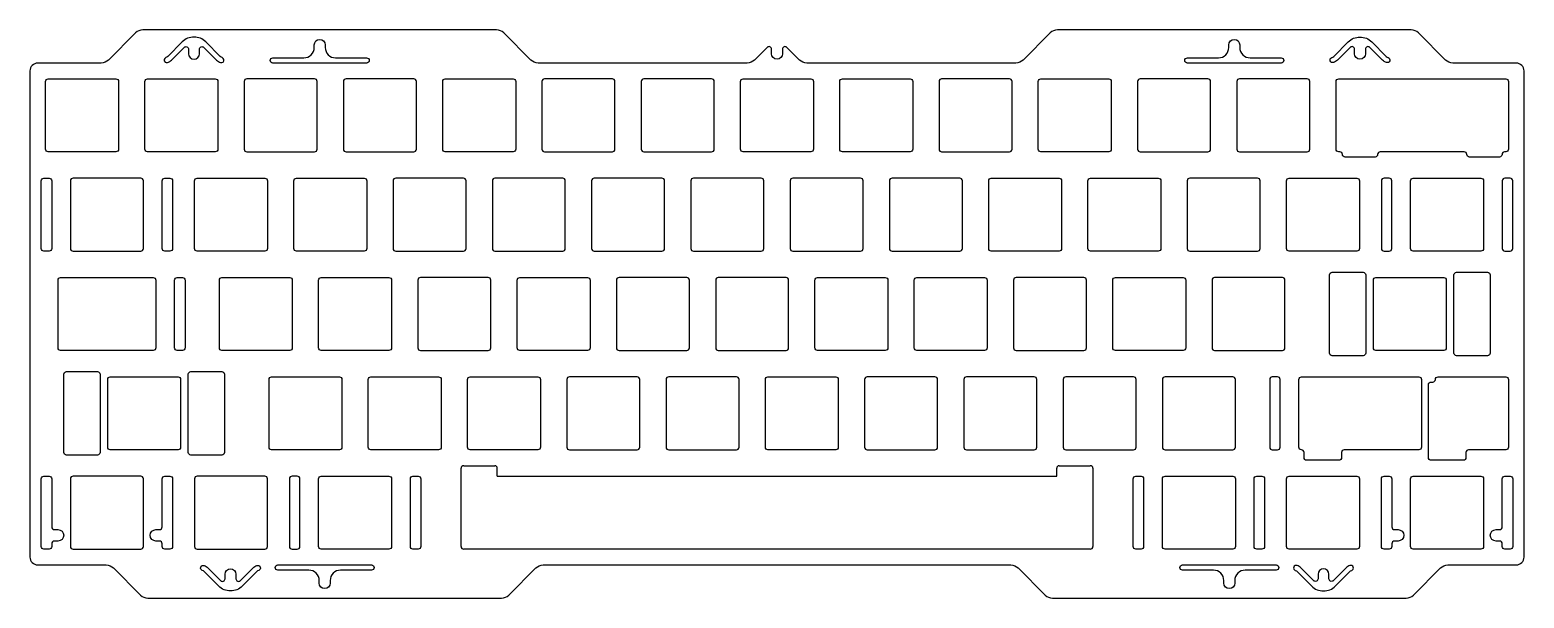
# Model space of a CAD drawing. Extents: x -141 to 146, y -52 to 57.
import ezdxf

# ---------------------------------------------------------------- set-up
doc = ezdxf.new("R2010")
doc.units = 0
doc.layers.get('0').update_dxf_attribs({"linetype": 'CONTINUOUS'})

msp = doc.modelspace()

# ---------------------------------------------------------------- linework, layer by layer
for p, q in [((-57.820607, -42.355653), (-57.820607, -27.355653)), ((-57.320607, -26.855653), (-51.370607, -26.855653)), ((56.979393, -26.855653), (62.929393, -26.855653)), ((63.429393, -27.355653), (63.429393, -42.355653)), ((-50.870607, -28.855653), (56.479393, -28.855653)), ((62.929393, -42.855653), (-57.320607, -42.855653))]:
    msp.add_line(p, q)
at = {"linetype": 'BYBLOCK'}
for p, q in [((-50.870607, -28.855653), (-50.870607, -27.355653)), ((56.479393, -28.855653), (56.479393, -27.355653))]:
    msp.add_line(p, q, dxfattribs=at)
for points in [[(146.179393, -44.380653), (146.179393, 48.869347, 0.414214), (144.679393, 50.369347), (132.497728, 50.369347, -0.198912), (131.083514, 50.955133), (125.891126, 56.147522, 0.198912), (124.476912, 56.733308), (56.633766, 56.733308, 0.198912), (55.219553, 56.147522), (50.027165, 50.955133, -0.198912), (48.612951, 50.369347), (8.54409, 50.369347, -0.198912), (7.129876, 50.955133), (4.707946, 53.377063, 0.668179), (3.854393, 53.02351), (3.854393, 52.169347, -1), (1.754393, 52.169347), (1.754393, 53.02351, 0.668179), (0.900839, 53.377063), (-1.521091, 50.955133, -0.198912), (-2.935304, 50.369347), (-43.004166, 50.369347, -0.198912), (-44.418379, 50.955133), (-49.610767, 56.147522, 0.198912), (-51.024981, 56.733308), (-118.868127, 56.733308, 0.198912), (-120.28234, 56.147522), (-125.474728, 50.955133, -0.198912), (-126.888942, 50.369347), (-139.070607, 50.369347, 0.414214), (-140.570607, 48.869347), (-140.570607, -44.380653, 0.414214), (-139.070607, -45.880653), (-125.938942, -45.880653, -0.198912), (-124.524728, -46.46644), (-119.33234, -51.658828, 0.198912), (-117.918127, -52.244614), (-50.074981, -52.244614, 0.198912), (-48.660767, -51.658828), (-43.468379, -46.46644, -0.198912), (-42.054166, -45.880653), (47.662951, -45.880653, -0.198912), (49.077165, -46.46644), (54.269553, -51.658828, 0.198912), (55.683766, -52.244614), (123.526912, -52.244614, 0.198912), (124.941126, -51.658828), (130.133514, -46.46644, -0.198912), (131.547728, -45.880653), (144.679393, -45.880653, 0.414214)], [(-114.476971, 51.426538, 1), (-114.143637, 50.483729, 0.111853), (-113.396091, 50.955133), (-110.974161, 53.377063, -0.668179), (-110.120607, 53.02351), (-110.120607, 52.169347, 1), (-108.020607, 52.169347), (-108.020607, 53.02351, -0.668179), (-107.167054, 53.377063), (-104.745124, 50.955133, 0.111853), (-103.997577, 50.483729, 1), (-103.664244, 51.426538, -0.111853), (-104.038017, 51.66224), (-106.807865, 54.432089, 0.414214), (-111.333349, 54.432089), (-114.103197, 51.66224, -0.111853)], [(-93.946554, 51.369347), (-87.996554, 51.369347, 0.414214), (-85.996554, 53.369347), (-85.996554, 53.869347, -1), (-83.896554, 53.869347), (-83.896554, 53.369347, 0.414214), (-81.896554, 51.369347), (-75.946554, 51.369347, -1), (-75.946554, 50.369347), (-93.946554, 50.369347, -1)], [(87.505339, 51.369347, 0.414214), (89.505339, 53.369347), (89.505339, 53.869347, -1), (91.605339, 53.869347), (91.605339, 53.369347, 0.414214), (93.605339, 51.369347), (99.555339, 51.369347, -1), (99.555339, 50.369347), (81.555339, 50.369347, -1), (81.555339, 51.369347)], [(116.942135, 54.432089), (119.711983, 51.66224, 0.111853), (120.085756, 51.426538, -1), (119.752423, 50.483729, -0.111853), (119.004876, 50.955133), (116.582946, 53.377063, 0.668179), (115.729393, 53.02351), (115.729393, 52.169347, -1), (113.629393, 52.169347), (113.629393, 53.02351, 0.668179), (112.775839, 53.377063), (110.353909, 50.955133, -0.111853), (109.606363, 50.483729, -1), (109.273029, 51.426538, 0.111853), (109.646803, 51.66224), (112.416651, 54.432089, -0.414214)], [(-137.045607, 47.344347), (-124.045607, 47.344347, -0.414214), (-123.545607, 46.844347), (-123.545607, 33.844347, -0.414214), (-124.045607, 33.344347), (-137.045607, 33.344347, -0.414214), (-137.545607, 33.844347), (-137.545607, 46.844347, -0.414214)], [(-104.495607, 46.844347), (-104.495607, 33.844347, -0.414214), (-104.995607, 33.344347), (-117.995607, 33.344347, -0.414214), (-118.495607, 33.844347), (-118.495607, 46.844347, -0.414214), (-117.995607, 47.344347), (-104.995607, 47.344347, -0.414214)], [(-98.945607, 47.344347, 0.414214), (-99.445607, 46.844347), (-99.445607, 33.844347, 0.414214), (-98.945607, 33.344347), (-85.945607, 33.344347, 0.414214), (-85.445607, 33.844347), (-85.445607, 46.844347, 0.414214), (-85.945607, 47.344347)], [(-80.395607, 33.844347, 0.414214), (-79.895607, 33.344347), (-66.895607, 33.344347, 0.414214), (-66.395607, 33.844347), (-66.395607, 46.844347, 0.414214), (-66.895607, 47.344347), (-79.895607, 47.344347, 0.414214), (-80.395607, 46.844347)], [(-47.345607, 46.844347), (-47.345607, 33.844347, -0.414214), (-47.845607, 33.344347), (-60.845607, 33.344347, -0.414214), (-61.345607, 33.844347), (-61.345607, 46.844347, -0.414214), (-60.845607, 47.344347), (-47.845607, 47.344347, -0.414214)], [(-28.295607, 46.844347, 0.414214), (-28.795607, 47.344347), (-41.795607, 47.344347, 0.414214), (-42.295607, 46.844347), (-42.295607, 33.844347, 0.414214), (-41.795607, 33.344347), (-28.795607, 33.344347, 0.414214), (-28.295607, 33.844347)], [(-23.245607, 33.844347, 0.414214), (-22.745607, 33.344347), (-9.745607, 33.344347, 0.414214), (-9.245607, 33.844347), (-9.245607, 46.844347, 0.414214), (-9.745607, 47.344347), (-22.745607, 47.344347, 0.414214), (-23.245607, 46.844347)], [(9.804393, 46.844347), (9.804393, 33.844347, -0.414214), (9.304393, 33.344347), (-3.695607, 33.344347, -0.414214), (-4.195607, 33.844347), (-4.195607, 46.844347, -0.414214), (-3.695607, 47.344347), (9.304393, 47.344347, -0.414214)], [(28.854393, 46.844347), (28.854393, 33.844347, -0.414214), (28.354393, 33.344347), (15.354393, 33.344347, -0.414214), (14.854393, 33.844347), (14.854393, 46.844347, -0.414214), (15.354393, 47.344347), (28.354393, 47.344347, -0.414214)], [(47.404393, 33.344347, 0.414214), (47.904393, 33.844347), (47.904393, 46.844347, 0.414214), (47.404393, 47.344347), (34.404393, 47.344347, 0.414214), (33.904393, 46.844347), (33.904393, 33.844347, 0.414214), (34.404393, 33.344347)], [(66.454393, 33.344347), (53.454393, 33.344347, -0.414214), (52.954393, 33.844347), (52.954393, 46.844347, -0.414214), (53.454393, 47.344347), (66.454393, 47.344347, -0.414214), (66.954393, 46.844347), (66.954393, 33.844347, -0.414214)], [(85.504393, 33.344347, 0.414214), (86.004393, 33.844347), (86.004393, 46.844347, 0.414214), (85.504393, 47.344347), (72.504393, 47.344347, 0.414214), (72.004393, 46.844347), (72.004393, 33.844347, 0.414214), (72.504393, 33.344347)], [(91.554393, 47.344347, 0.414214), (91.054393, 46.844347), (91.054393, 33.844347, 0.414214), (91.554393, 33.344347), (104.554393, 33.344347, 0.414214), (105.054393, 33.844347), (105.054393, 46.844347, 0.414214), (104.554393, 47.344347)], [(117.566393, 32.344347), (111.816393, 32.344347, -0.414214), (111.316393, 32.844347, 0.414214), (110.816393, 33.344347), (110.604393, 33.344347, -0.414214), (110.104393, 33.844347), (110.104393, 46.844347, -0.414214), (110.604393, 47.344347), (142.654393, 47.344347, -0.414214), (143.154393, 46.844347), (143.154393, 33.844347, -0.414214), (142.654393, 33.344347), (142.442393, 33.344347, 0.414214), (141.942393, 32.844347, -0.414214), (141.442393, 32.344347), (135.692393, 32.344347, -0.414214), (135.192393, 32.844347, 0.414214), (134.692393, 33.344347), (118.566393, 33.344347, 0.414214), (118.066393, 32.844347, -0.414214)], [(-137.883107, 28.294347), (-136.883107, 28.294347, -0.414214), (-136.383107, 27.794347), (-136.383107, 14.794347, -0.414214), (-136.883107, 14.294347), (-137.883107, 14.294347, -0.414214), (-138.383107, 14.794347), (-138.383107, 27.794347, -0.414214)], [(-118.783107, 27.794347, 0.414214), (-119.283107, 28.294347), (-132.283107, 28.294347, 0.414214), (-132.783107, 27.794347), (-132.783107, 14.794347, 0.414214), (-132.283107, 14.294347), (-119.283107, 14.294347, 0.414214), (-118.783107, 14.794347)], [(-113.183107, 27.794347), (-113.183107, 14.794347, -0.414214), (-113.683107, 14.294347), (-114.683107, 14.294347, -0.414214), (-115.183107, 14.794347), (-115.183107, 27.794347, -0.414214), (-114.683107, 28.294347), (-113.683107, 28.294347, -0.414214)], [(-108.970607, 14.794347), (-108.970607, 27.794347, -0.414214), (-108.470607, 28.294347), (-95.470607, 28.294347, -0.414214), (-94.970607, 27.794347), (-94.970607, 14.794347, -0.414214), (-95.470607, 14.294347), (-108.470607, 14.294347, -0.414214)], [(-89.420607, 28.294347), (-76.420607, 28.294347, -0.414214), (-75.920607, 27.794347), (-75.920607, 14.794347, -0.414214), (-76.420607, 14.294347), (-89.420607, 14.294347, -0.414214), (-89.920607, 14.794347), (-89.920607, 27.794347, -0.414214)], [(-70.370607, 28.294347, 0.414214), (-70.870607, 27.794347), (-70.870607, 14.794347, 0.414214), (-70.370607, 14.294347), (-57.370607, 14.294347, 0.414214), (-56.870607, 14.794347), (-56.870607, 27.794347, 0.414214), (-57.370607, 28.294347)], [(-51.320607, 28.294347, 0.414214), (-51.820607, 27.794347), (-51.820607, 14.794347, 0.414214), (-51.320607, 14.294347), (-38.320607, 14.294347, 0.414214), (-37.820607, 14.794347), (-37.820607, 27.794347, 0.414214), (-38.320607, 28.294347)], [(-32.270607, 28.294347, 0.414214), (-32.770607, 27.794347), (-32.770607, 14.794347, 0.414214), (-32.270607, 14.294347), (-19.270607, 14.294347, 0.414214), (-18.770607, 14.794347), (-18.770607, 27.794347, 0.414214), (-19.270607, 28.294347)], [(0.279393, 27.794347, 0.414214), (-0.220607, 28.294347), (-13.220607, 28.294347, 0.414214), (-13.720607, 27.794347), (-13.720607, 14.794347, 0.414214), (-13.220607, 14.294347), (-0.220607, 14.294347, 0.414214), (0.279393, 14.794347)], [(18.829393, 14.294347, 0.414214), (19.329393, 14.794347), (19.329393, 27.794347, 0.414214), (18.829393, 28.294347), (5.829393, 28.294347, 0.414214), (5.329393, 27.794347), (5.329393, 14.794347, 0.414214), (5.829393, 14.294347)], [(37.879393, 14.294347, 0.414214), (38.379393, 14.794347), (38.379393, 27.794347, 0.414214), (37.879393, 28.294347), (24.879393, 28.294347, 0.414214), (24.379393, 27.794347), (24.379393, 14.794347, 0.414214), (24.879393, 14.294347)], [(43.929393, 28.294347), (56.929393, 28.294347, -0.414214), (57.429393, 27.794347), (57.429393, 14.794347, -0.414214), (56.929393, 14.294347), (43.929393, 14.294347, -0.414214), (43.429393, 14.794347), (43.429393, 27.794347, -0.414214)], [(62.479393, 14.794347), (62.479393, 27.794347, -0.414214), (62.979393, 28.294347), (75.979393, 28.294347, -0.414214), (76.479393, 27.794347), (76.479393, 14.794347, -0.414214), (75.979393, 14.294347), (62.979393, 14.294347, -0.414214)], [(95.529393, 27.794347, 0.414214), (95.029393, 28.294347), (82.029393, 28.294347, 0.414214), (81.529393, 27.794347), (81.529393, 14.794347, 0.414214), (82.029393, 14.294347), (95.029393, 14.294347, 0.414214), (95.529393, 14.794347)], [(101.079393, 28.294347), (114.079393, 28.294347, -0.414214), (114.579393, 27.794347), (114.579393, 14.794347, -0.414214), (114.079393, 14.294347), (101.079393, 14.294347, -0.414214), (100.579393, 14.794347), (100.579393, 27.794347, -0.414214)], [(120.791893, 27.794347, 0.414214), (120.291893, 28.294347), (119.291893, 28.294347, 0.414214), (118.791893, 27.794347), (118.791893, 14.794347, 0.414214), (119.291893, 14.294347), (120.291893, 14.294347, 0.414214), (120.791893, 14.794347)], [(138.391893, 27.794347), (138.391893, 14.794347, -0.414214), (137.891893, 14.294347), (124.891893, 14.294347, -0.414214), (124.391893, 14.794347), (124.391893, 27.794347, -0.414214), (124.891893, 28.294347), (137.891893, 28.294347, -0.414214)], [(141.991893, 14.794347, 0.414214), (142.491893, 14.294347), (143.491893, 14.294347, 0.414214), (143.991893, 14.794347), (143.991893, 27.794347, 0.414214), (143.491893, 28.294347), (142.491893, 28.294347, 0.414214), (141.991893, 27.794347)], [(-134.664857, 9.244347), (-116.901857, 9.244347, -0.414214), (-116.401857, 8.744347), (-116.401857, -4.255653, -0.414214), (-116.901857, -4.755653), (-134.664857, -4.755653, -0.414214), (-135.164857, -4.255653), (-135.164857, 8.744347, -0.414214)], [(-110.801857, 8.744347), (-110.801857, -4.255653, -0.414214), (-111.301857, -4.755653), (-112.301857, -4.755653, -0.414214), (-112.801857, -4.255653), (-112.801857, 8.744347, -0.414214), (-112.301857, 9.244347), (-111.301857, 9.244347, -0.414214)], [(-90.208107, 8.744347), (-90.208107, -4.255653, -0.414214), (-90.708107, -4.755653), (-103.708107, -4.755653, -0.414214), (-104.208107, -4.255653), (-104.208107, 8.744347, -0.414214), (-103.708107, 9.244347), (-90.708107, 9.244347, -0.414214)], [(-71.658107, -4.755653), (-84.658107, -4.755653, -0.414214), (-85.158107, -4.255653), (-85.158107, 8.744347, -0.414214), (-84.658107, 9.244347), (-71.658107, 9.244347, -0.414214), (-71.158107, 8.744347), (-71.158107, -4.255653, -0.414214)], [(-52.108107, 8.744347, 0.414214), (-52.608107, 9.244347), (-65.608107, 9.244347, 0.414214), (-66.108107, 8.744347), (-66.108107, -4.255653, 0.414214), (-65.608107, -4.755653), (-52.608107, -4.755653, 0.414214), (-52.108107, -4.255653)], [(-46.558107, 9.244347), (-33.558107, 9.244347, -0.414214), (-33.058107, 8.744347), (-33.058107, -4.255653, -0.414214), (-33.558107, -4.755653), (-46.558107, -4.755653, -0.414214), (-47.058107, -4.255653), (-47.058107, 8.744347, -0.414214)], [(-27.508107, 9.244347, 0.414214), (-28.008107, 8.744347), (-28.008107, -4.255653, 0.414214), (-27.508107, -4.755653), (-14.508107, -4.755653, 0.414214), (-14.008107, -4.255653), (-14.008107, 8.744347, 0.414214), (-14.508107, 9.244347)], [(4.541893, -4.755653, 0.414214), (5.041893, -4.255653), (5.041893, 8.744347, 0.414214), (4.541893, 9.244347), (-8.458107, 9.244347, 0.414214), (-8.958107, 8.744347), (-8.958107, -4.255653, 0.414214), (-8.458107, -4.755653)], [(10.591893, 9.244347), (23.591893, 9.244347, -0.414214), (24.091893, 8.744347), (24.091893, -4.255653, -0.414214), (23.591893, -4.755653), (10.591893, -4.755653, -0.414214), (10.091893, -4.255653), (10.091893, 8.744347, -0.414214)], [(29.141893, -4.255653), (29.141893, 8.744347, -0.414214), (29.641893, 9.244347), (42.641893, 9.244347, -0.414214), (43.141893, 8.744347), (43.141893, -4.255653, -0.414214), (42.641893, -4.755653), (29.641893, -4.755653, -0.414214)], [(61.691893, -4.755653, 0.414214), (62.191893, -4.255653), (62.191893, 8.744347, 0.414214), (61.691893, 9.244347), (48.691893, 9.244347, 0.414214), (48.191893, 8.744347), (48.191893, -4.255653, 0.414214), (48.691893, -4.755653)], [(67.241893, -4.255653), (67.241893, 8.744347, -0.414214), (67.741893, 9.244347), (80.741893, 9.244347, -0.414214), (81.241893, 8.744347), (81.241893, -4.255653, -0.414214), (80.741893, -4.755653), (67.741893, -4.755653, -0.414214)], [(86.291893, -4.255653, 0.414214), (86.791893, -4.755653), (99.791893, -4.755653, 0.414214), (100.291893, -4.255653), (100.291893, 8.744347, 0.414214), (99.791893, 9.244347), (86.791893, 9.244347, 0.414214), (86.291893, 8.744347)], [(115.285143, -5.755653), (109.335143, -5.755653, -0.414214), (108.835143, -5.255653), (108.835143, 9.744347, -0.414214), (109.335143, 10.244347), (115.285143, 10.244347, -0.414214), (115.785143, 9.744347), (115.785143, -5.255653, -0.414214)], [(117.748143, 9.244347), (130.748143, 9.244347, -0.414214), (131.248143, 8.744347), (131.248143, -4.255653, -0.414214), (130.748143, -4.755653), (117.748143, -4.755653, -0.414214), (117.248143, -4.255653), (117.248143, 8.744347, -0.414214)], [(132.711143, -5.255653), (132.711143, 9.744347, -0.414214), (133.211143, 10.244347), (139.161143, 10.244347, -0.414214), (139.661143, 9.744347), (139.661143, -5.255653, -0.414214), (139.161143, -5.755653), (133.211143, -5.755653, -0.414214)], [(-127.602357, -24.805653), (-133.552357, -24.805653, -0.414214), (-134.052357, -24.305653), (-134.052357, -9.305653, -0.414214), (-133.552357, -8.805653), (-127.602357, -8.805653, -0.414214), (-127.102357, -9.305653), (-127.102357, -24.305653, -0.414214)], [(-125.639357, -23.305653), (-125.639357, -10.305653, -0.414214), (-125.139357, -9.805653), (-112.139357, -9.805653, -0.414214), (-111.639357, -10.305653), (-111.639357, -23.305653, -0.414214), (-112.139357, -23.805653), (-125.139357, -23.805653, -0.414214)], [(-110.176357, -24.305653), (-110.176357, -9.305653, -0.414214), (-109.676357, -8.805653), (-103.726357, -8.805653, -0.414214), (-103.226357, -9.305653), (-103.226357, -24.305653, -0.414214), (-103.726357, -24.805653), (-109.676357, -24.805653, -0.414214)], [(-94.683107, -23.305653), (-94.683107, -10.305653, -0.414214), (-94.183107, -9.805653), (-81.183107, -9.805653, -0.414214), (-80.683107, -10.305653), (-80.683107, -23.305653, -0.414214), (-81.183107, -23.805653), (-94.183107, -23.805653, -0.414214)], [(-75.133107, -9.805653), (-62.133107, -9.805653, -0.414214), (-61.633107, -10.305653), (-61.633107, -23.305653, -0.414214), (-62.133107, -23.805653), (-75.133107, -23.805653, -0.414214), (-75.633107, -23.305653), (-75.633107, -10.305653, -0.414214)], [(-43.083107, -23.805653), (-56.083107, -23.805653, -0.414214), (-56.583107, -23.305653), (-56.583107, -10.305653, -0.414214), (-56.083107, -9.805653), (-43.083107, -9.805653, -0.414214), (-42.583107, -10.305653), (-42.583107, -23.305653, -0.414214)], [(-37.533107, -23.305653, 0.414214), (-37.033107, -23.805653), (-24.033107, -23.805653, 0.414214), (-23.533107, -23.305653), (-23.533107, -10.305653, 0.414214), (-24.033107, -9.805653), (-37.033107, -9.805653, 0.414214), (-37.533107, -10.305653)], [(-17.983107, -9.805653, 0.414214), (-18.483107, -10.305653), (-18.483107, -23.305653, 0.414214), (-17.983107, -23.805653), (-4.983107, -23.805653, 0.414214), (-4.483107, -23.305653), (-4.483107, -10.305653, 0.414214), (-4.983107, -9.805653)], [(14.066893, -23.805653), (1.066893, -23.805653, -0.414214), (0.566893, -23.305653), (0.566893, -10.305653, -0.414214), (1.066893, -9.805653), (14.066893, -9.805653, -0.414214), (14.566893, -10.305653), (14.566893, -23.305653, -0.414214)], [(19.616893, -23.305653, 0.414214), (20.116893, -23.805653), (33.116893, -23.805653, 0.414214), (33.616893, -23.305653), (33.616893, -10.305653, 0.414214), (33.116893, -9.805653), (20.116893, -9.805653, 0.414214), (19.616893, -10.305653)], [(38.666893, -23.305653, 0.414214), (39.166893, -23.805653), (52.166893, -23.805653, 0.414214), (52.666893, -23.305653), (52.666893, -10.305653, 0.414214), (52.166893, -9.805653), (39.166893, -9.805653, 0.414214), (38.666893, -10.305653)], [(57.716893, -23.305653, 0.414214), (58.216893, -23.805653), (71.216893, -23.805653, 0.414214), (71.716893, -23.305653), (71.716893, -10.305653, 0.414214), (71.216893, -9.805653), (58.216893, -9.805653, 0.414214), (57.716893, -10.305653)], [(76.766893, -23.305653, 0.414214), (77.266893, -23.805653), (90.266893, -23.805653, 0.414214), (90.766893, -23.305653), (90.766893, -10.305653, 0.414214), (90.266893, -9.805653), (77.266893, -9.805653, 0.414214), (76.766893, -10.305653)], [(97.360643, -23.305653, 0.414214), (97.860643, -23.805653), (98.860643, -23.805653, 0.414214), (99.360643, -23.305653), (99.360643, -10.305653, 0.414214), (98.860643, -9.805653), (97.860643, -9.805653, 0.414214), (97.360643, -10.305653)], [(103.947643, -24.305569, 0.410411), (103.454143, -23.805611, -0.410411), (102.960643, -23.305653), (102.960643, -10.305653, -0.414214), (103.460643, -9.805653), (125.985643, -9.805653, -0.414214), (126.485643, -10.305653), (126.485643, -23.305653, -0.414214), (125.985643, -23.805653), (111.647643, -23.805653, 0.414214), (111.147643, -24.305653), (111.147643, -25.305653, -0.414214), (110.647643, -25.805653), (104.447643, -25.805653, -0.414214), (103.947643, -25.305653)], [(135.523393, -23.805653, 0.414214), (135.023393, -24.305653), (135.023393, -25.305653, -0.414214), (134.523393, -25.805653), (128.323393, -25.805653, -0.414214), (127.823393, -25.305653), (127.823393, -11.305653, -0.414214), (128.323393, -10.805653), (128.654393, -10.805653, 0.414214), (129.154393, -10.305653, -0.414214), (129.654393, -9.805653), (142.654393, -9.805653, -0.414214), (143.154393, -10.305653), (143.154393, -23.305653, -0.414214), (142.654393, -23.805653)], [(-136.883107, -42.855653), (-137.883107, -42.855653, -0.414214), (-138.383107, -42.355653), (-138.383107, -29.355653, -0.414214), (-137.883107, -28.855653), (-136.883107, -28.855653, -0.414214), (-136.383107, -29.355653), (-136.383107, -38.605654, 0.414214), (-135.883107, -39.105654), (-135.183107, -39.105654, -1), (-135.183107, -41.305654), (-135.883107, -41.305654, 0.414214), (-136.383107, -41.805654), (-136.383107, -42.355653, -0.414214)], [(-118.783107, -29.355653, 0.414214), (-119.283107, -28.855653), (-132.283107, -28.855653, 0.414214), (-132.783107, -29.355653), (-132.783107, -42.355653, 0.414214), (-132.283107, -42.855653), (-119.283107, -42.855653, 0.414214), (-118.783107, -42.355653)], [(-115.183107, -42.355653), (-115.183107, -41.805654, 0.414214), (-115.683107, -41.305654), (-116.383107, -41.305654, -1), (-116.383107, -39.105654), (-115.683107, -39.105654, 0.414214), (-115.183107, -38.605654), (-115.183107, -29.355653, -0.414214), (-114.683107, -28.855653), (-113.683107, -28.855653, -0.414214), (-113.183107, -29.355653), (-113.183107, -42.355653, -0.414214), (-113.683107, -42.855653), (-114.683107, -42.855653, -0.414214)], [(-94.970607, -29.355653, 0.414214), (-95.470607, -28.855653), (-108.470607, -28.855653, 0.414214), (-108.970607, -29.355653), (-108.970607, -42.355653, 0.414214), (-108.470607, -42.855653), (-95.470607, -42.855653, 0.414214), (-94.970607, -42.355653)], [(-90.758107, -42.355653, 0.414214), (-90.258107, -42.855653), (-89.258107, -42.855653, 0.414214), (-88.758107, -42.355653), (-88.758107, -29.355653, 0.414214), (-89.258107, -28.855653), (-90.258107, -28.855653, 0.414214), (-90.758107, -29.355653)], [(-71.658107, -42.855653), (-84.658107, -42.855653, -0.414214), (-85.158107, -42.355653), (-85.158107, -29.355653, -0.414214), (-84.658107, -28.855653), (-71.658107, -28.855653, -0.414214), (-71.158107, -29.355653), (-71.158107, -42.355653, -0.414214)], [(-67.058107, -28.855653), (-66.058107, -28.855653, -0.414214), (-65.558107, -29.355653), (-65.558107, -42.355653, -0.414214), (-66.058107, -42.855653), (-67.058107, -42.855653, -0.414214), (-67.558107, -42.355653), (-67.558107, -29.355653, -0.414214)], [(73.166893, -29.355653), (73.166893, -42.355653, -0.414214), (72.666893, -42.855653), (71.666893, -42.855653, -0.414214), (71.166893, -42.355653), (71.166893, -29.355653, -0.414214), (71.666893, -28.855653), (72.666893, -28.855653, -0.414214)], [(90.766893, -29.355653), (90.766893, -42.355653, -0.414214), (90.266893, -42.855653), (77.266893, -42.855653, -0.414214), (76.766893, -42.355653), (76.766893, -29.355653, -0.414214), (77.266893, -28.855653), (90.266893, -28.855653, -0.414214)], [(96.366893, -29.355653), (96.366893, -42.355653, -0.414214), (95.866893, -42.855653), (94.866893, -42.855653, -0.414214), (94.366893, -42.355653), (94.366893, -29.355653, -0.414214), (94.866893, -28.855653), (95.866893, -28.855653, -0.414214)], [(114.579393, -29.355653), (114.579393, -42.355653, -0.414214), (114.079393, -42.855653), (101.079393, -42.855653, -0.414214), (100.579393, -42.355653), (100.579393, -29.355653, -0.414214), (101.079393, -28.855653), (114.079393, -28.855653, -0.414214)], [(120.791893, -41.805654), (120.791893, -42.355653, -0.414214), (120.291893, -42.855653), (119.291893, -42.855653, -0.414214), (118.791893, -42.355653), (118.791893, -29.355653, -0.414214), (119.291893, -28.855653), (120.291893, -28.855653, -0.414214), (120.791893, -29.355653), (120.791893, -38.605654, 0.414214), (121.291893, -39.105654), (121.991893, -39.105654, -1), (121.991893, -41.305654), (121.291893, -41.305654, 0.414214)], [(138.391893, -29.355653), (138.391893, -42.355653, -0.414214), (137.891893, -42.855653), (124.891893, -42.855653, -0.414214), (124.391893, -42.355653), (124.391893, -29.355653, -0.414214), (124.891893, -28.855653), (137.891893, -28.855653, -0.414214)], [(143.991893, -29.355653), (143.991893, -42.355653, -0.414214), (143.491893, -42.855653), (142.491893, -42.855653, -0.414214), (141.991893, -42.355653), (141.991893, -41.805654, 0.414214), (141.491893, -41.305654), (140.791893, -41.305654, -1), (140.791893, -39.105654), (141.491893, -39.105654, 0.414214), (141.991893, -38.605654), (141.991893, -29.355653, -0.414214), (142.491893, -28.855653), (143.491893, -28.855653, -0.414214)], [(-96.664244, -46.937844, 0.111853), (-97.038017, -47.173546), (-99.807865, -49.943395, -0.414214), (-104.333349, -49.943395), (-107.103197, -47.173546, 0.111853), (-107.476971, -46.937844, -1), (-107.143637, -45.995035, -0.111853), (-106.396091, -46.46644), (-103.974161, -48.88837, 0.668179), (-103.120607, -48.534816), (-103.120607, -47.680653, -1), (-101.020607, -47.680653), (-101.020607, -48.534816, 0.668179), (-100.167054, -48.88837), (-97.745124, -46.46644, -0.111853), (-96.997577, -45.995035, -1)], [(-92.996554, -45.880653), (-74.996554, -45.880653, -1), (-74.996554, -46.880653), (-80.946554, -46.880653, 0.414214), (-82.946554, -48.880653), (-82.946554, -49.380653, -1), (-85.046554, -49.380653), (-85.046554, -48.880653, 0.414214), (-87.046554, -46.880653), (-92.996554, -46.880653, -1)], [(98.605339, -46.880653), (92.655339, -46.880653, 0.414214), (90.655339, -48.880653), (90.655339, -49.380653, -1), (88.555339, -49.380653), (88.555339, -48.880653, 0.414214), (86.555339, -46.880653), (80.605339, -46.880653, -1), (80.605339, -45.880653), (98.605339, -45.880653, -1)], [(102.606363, -45.995035, 1), (102.273029, -46.937844, -0.111853), (102.646803, -47.173546), (105.416651, -49.943395, 0.414214), (109.942135, -49.943395), (112.711983, -47.173546, -0.111853), (113.085756, -46.937844, 1), (112.752423, -45.995035, 0.111853), (112.004876, -46.46644), (109.582946, -48.88837, -0.668179), (108.729393, -48.534816), (108.729393, -47.680653, 1), (106.629393, -47.680653), (106.629393, -48.534816, -0.668179), (105.775839, -48.88837), (103.353909, -46.46644, 0.111853)]]:
    msp.add_lwpolyline(points, format="xyb", close=True)
for centre, start, end in [((-57.320607, -27.355653), 90, 180), ((-51.370607, -27.355653), 0, 90), ((56.979393, -27.355653), 90, 180), ((62.929393, -27.355653), 0, 90), ((-57.320607, -42.355653), 180, 270), ((62.929393, -42.355653), 270, 0)]:
    msp.add_arc(centre, 0.5, start, end)

doc.saveas('drawing.dxf')
